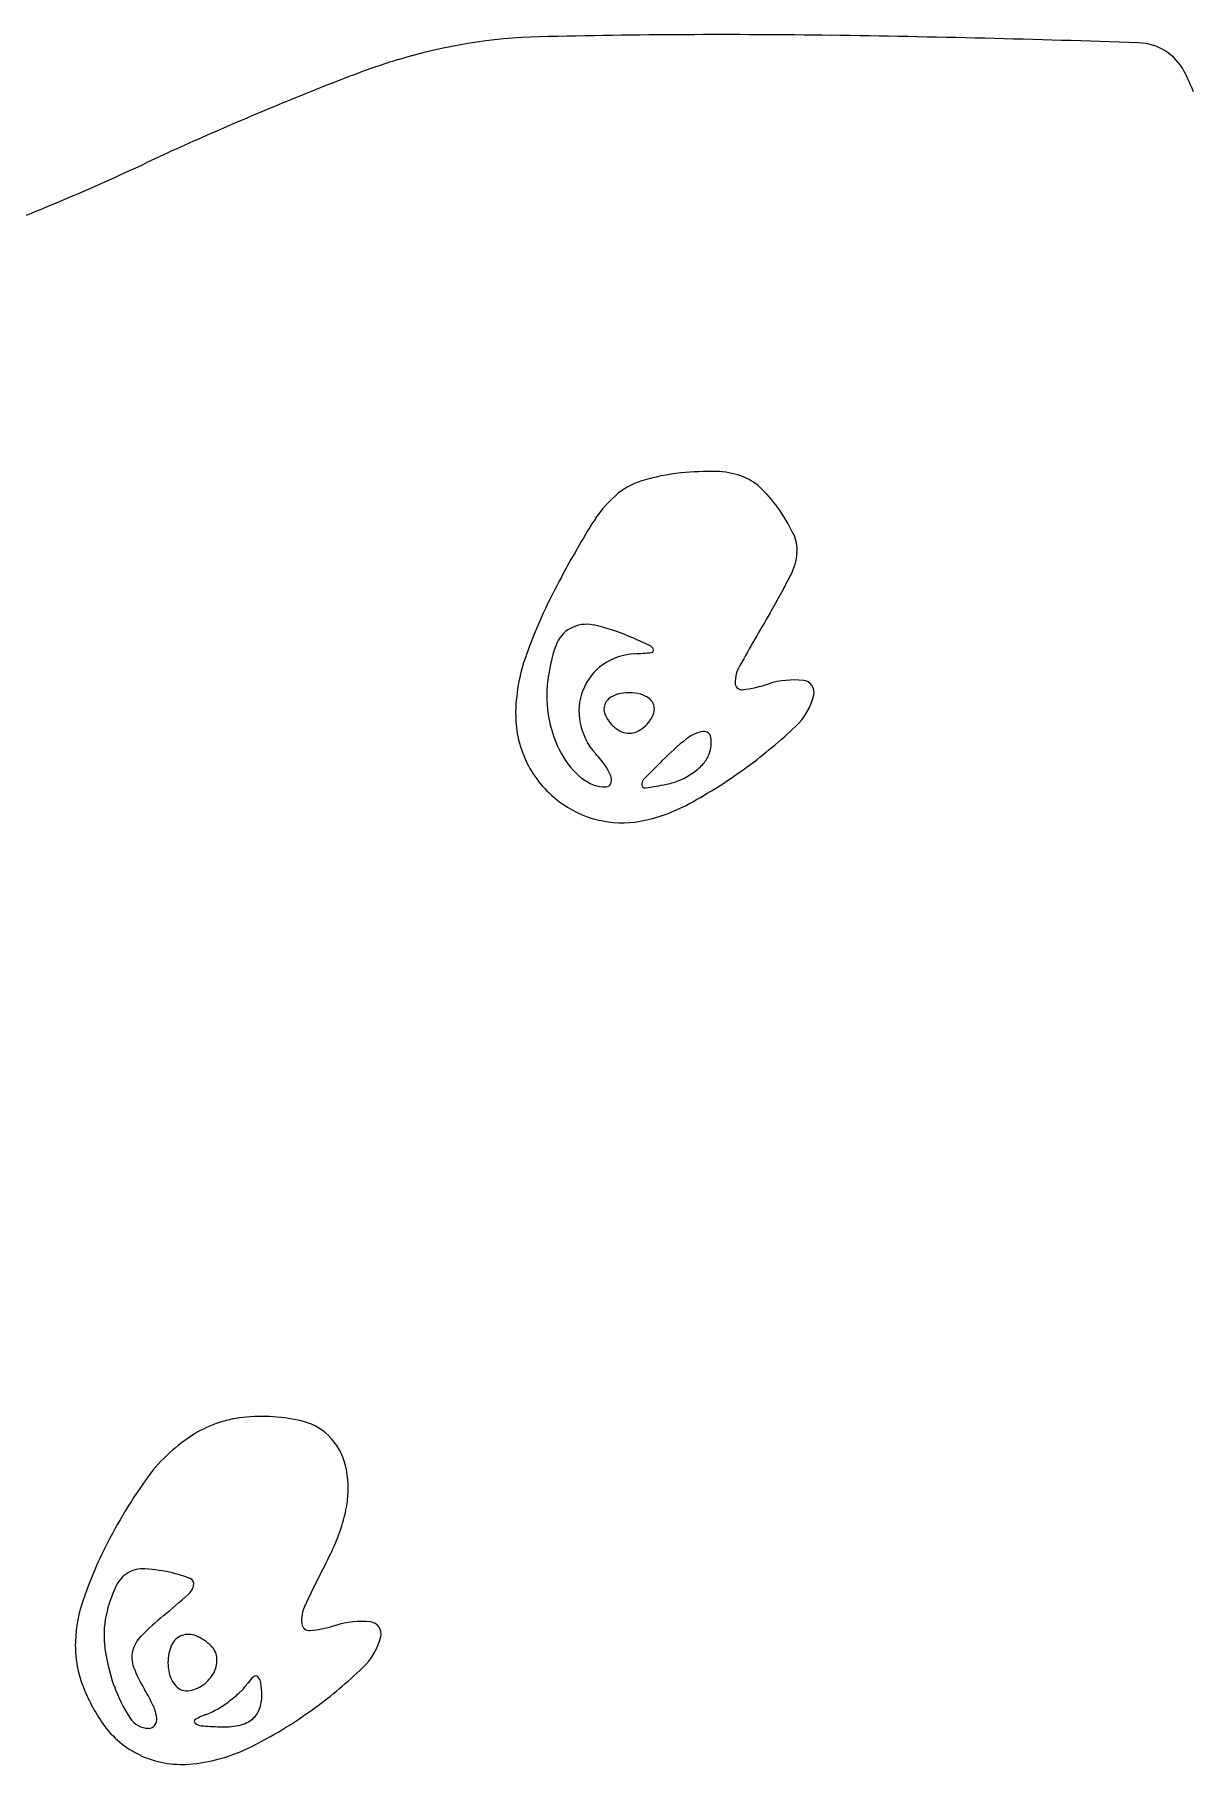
# Model space of a CAD drawing. Header units: millimetres. Extents: x 56222 to 3066687, y -650199 to -121287.
# Drawn here: x 141914.314 to 141915.083, y -185300.114 to -185298.967 of the extents above; entities that cross this region are included whole.
import ezdxf

# ---------------------------------------------------------------- set-up
doc = ezdxf.new("R2010")
doc.units = ezdxf.units.MM
doc.header["$MEASUREMENT"] = 0
doc.layers.add('$TD_AUDIT_GENERATED_(A0BDF17)', color=32, linetype='Continuous', lineweight=30)

msp = doc.modelspace()

# ---------------------------------------------------------------- linework, layer by layer
at = {"layer": '$TD_AUDIT_GENERATED_(A0BDF17)', "linetype": 'Continuous', "lineweight": 25, "ltscale": 2}
for centre, radius, start, end in [((141914.6575, -185299.3194, 0.5173), 0.3513, 91.409, 106.9435), ((141914.7692, -185303.8578, 0.5173), 4.8911, 89.1424, 91.409), ((141914.6754, -185310.1245, 0.5173), 11.1586, 88.09473, 89.14255), ((141915.0452, -185299.0078, 0.5173), 0.0357, 27.9168, 88.0948), ((141914.6867, -185299.415, 0.5173), 0.4513, 106.9435, 110.9629), ((141915.2616, -185300.9155, 0.5173), 2.0582, 110.963, 112.2663), ((141914.9681, -185299.0487, 0.5173), 0.123, 20.9587, 27.9168), ((141915.3533, -185301.1395, 0.5173), 2.3002, 112.2664, 113.564), ((141915.2249, -185300.8452, 0.5173), 1.9791, 113.564, 115.0165), ((141913.6682, -185297.5093, 0.5173), 1.7022, 290.8866, 295.0165), ((141914.7306, -185299.3078, 0.5173), 0.0471, 106.9659, 131.601), ((141914.7568, -185299.3937, 0.5173), 0.1369, 95.8551, 106.9659), ((141914.7629, -185299.4523, 0.5173), 0.1958, 88.9774, 95.8552), ((141914.7654, -185299.3075, 0.5173), 0.051, 70.2748, 88.9773), ((141914.7697, -185299.2955, 0.5173), 0.0383, 47.8963, 70.2748), ((141914.7542, -185299.3344, 0.5173), 0.0826, 131.601, 148.552), ((141914.7417, -185299.3265, 0.5173), 0.08, 35.0062, 47.8963), ((141914.705, -185299.3523, 0.5173), 0.1249, 25.8561, 35.0062), ((141915.3287, -185299.6857, 0.5173), 0.756, 148.552, 151.8811), ((141914.795, -185299.3086, 0.5173), 0.0249, 355.6019, 25.8561), ((141914.7814, -185299.3076, 0.5173), 0.0386, 333.2144, 355.6019), ((141914.9882, -185299.5037, 0.5173), 0.3699, 151.8811, 160.246), ((141914.4229, -185299.1266, 0.5173), 0.4401, 329.4566, 333.2144), ((141916.1909, -185300.1699, 0.5173), 1.6127, 149.4566, 150.8827), ((141914.6795, -185299.3788, 0.5173), 0.0208, 118.8739, 161.3585), ((141914.68, -185299.3798, 0.5173), 0.0219, 77.8349, 118.8738), ((141914.6572, -185299.4857, 0.5173), 0.1303, 66.8388, 77.8349), ((141914.4927, -185299.8703, 0.5173), 0.5486, 65.2752, 66.8389), ((141914.7698, -185299.4093, 0.5173), 0.1162, 161.3585, 173.2737), ((141914.7138, -185299.4172, 0.5173), 0.0397, 92.3648, 124.6988), ((141914.7044, -185299.1896, 0.5173), 0.188, 272.3649, 275.7474), ((141914.7202, -185299.3761, 0.5173), 0.00454, 17.9351, 65.2752), ((141914.7231, -185299.3752, 0.5173), 0.00152, 275.7473, 17.9351), ((141914.7511, -185299.4186, 0.5173), 0.118, 160.2459, 179.8488), ((141914.7124, -185299.415, 0.5173), 0.0371, 124.6988, 158.6981), ((141914.8039, -185299.3974, 0.5173), 0.0252, 150.8827, 178.9876), ((141914.7375, -185299.4055, 0.5173), 0.0837, 173.2738, 190.4978), ((141914.7831, -185299.397, 0.5173), 0.00432, 178.9876, 277.3219), ((141914.771, -185299.3024, 0.5173), 0.0997, 277.322, 287.6065), ((141914.818, -185299.4508, 0.5173), 0.056, 83.7807, 107.6066), ((141914.8232, -185299.403, 0.5173), 0.00795, 345.8013, 83.7807), ((141914.7139, -185299.4156, 0.5173), 0.0388, 158.6981, 191.8204), ((141914.6999, -185299.4142, 0.5173), 0.00819, 162.1424, 198.4327), ((141914.701, -185299.4145, 0.5173), 0.0094, 129.4062, 162.1424), ((141914.7047, -185299.419, 0.5173), 0.0152, 104.8528, 129.4061), ((141914.7085, -185299.4331, 0.5173), 0.0298, 89.9977, 104.8527), ((141914.7085, -185299.4331, 0.5173), 0.0298, 75.1428, 89.9978), ((141914.7122, -185299.419, 0.5173), 0.0152, 50.5894, 75.1427), ((141914.7159, -185299.4145, 0.5173), 0.0094, 17.8531, 50.5893), ((141914.717, -185299.4142, 0.5173), 0.00819, 341.5628, 17.8531), ((141914.789, -185299.3944, 0.5173), 0.0433, 313.619, 345.8013), ((141914.703, -185299.4184, 0.5173), 0.0698, 179.8489, 206.7205), ((141914.7305, -185299.4068, 0.5173), 0.0765, 190.4979, 208.9092), ((141914.7186, -185299.4146, 0.5173), 0.0436, 191.8203, 222.1425), ((141914.7107, -185299.4105, 0.5173), 0.0196, 198.4326, 215.2756), ((141914.7129, -185299.409, 0.5173), 0.0223, 215.2756, 230.5893), ((141914.704, -185299.409, 0.5173), 0.0223, 309.4062, 324.7199), ((141914.7062, -185299.4105, 0.5173), 0.0196, 324.7198, 341.5628), ((141914.7116, -185299.4106, 0.5173), 0.0202, 230.5893, 246.6931), ((141914.7085, -185299.4179, 0.5173), 0.0123, 246.693, 269.9978), ((141914.7085, -185299.4179, 0.5173), 0.0123, 269.9977, 293.3025), ((141914.7053, -185299.4106, 0.5173), 0.0202, 293.3024, 309.4062), ((141914.8712, -185299.5892, 0.5173), 0.1992, 128.7452, 134.9978), ((141914.7609, -185299.4518, 0.5173), 0.023, 98.1399, 128.7452), ((141914.7583, -185299.4334, 0.5173), 0.00441, 7.2791, 98.1399), ((141914.7379, -185299.436, 0.5173), 0.025, 341.582, 7.2791), ((141914.5951, -185299.1909, 0.5173), 0.3243, 306.3288, 313.619), ((141914.7126, -185299.4167, 0.5173), 0.0561, 208.9092, 230.6723), ((141914.6217, -185299.5024, 0.5173), 0.0872, 35.0671, 42.1425), ((141914.7446, -185299.4383, 0.5173), 0.0178, 317.9847, 341.582), ((141914.7061, -185299.4169, 0.5173), 0.0733, 206.7205, 232.6224), ((141914.672, -185299.4671, 0.5173), 0.0257, 17.4913, 35.0672), ((141915.2295, -185299.9476, 0.5173), 0.706, 134.9977, 136.4276), ((141914.7231, -185299.4169, 0.5173), 0.0483, 293.6416, 305.396), ((141914.584, -185299.1757, 0.5173), 0.3431, 298.584, 306.3288), ((141914.7271, -185299.4225, 0.5173), 0.0414, 305.396, 317.9847), ((141914.6932, -185299.4404, 0.5173), 0.0254, 230.6724, 269.9977), ((141914.6932, -185299.4624, 0.5173), 0.00333, 269.9978, 336.1492), ((141914.6905, -185299.4612, 0.5173), 0.0063, 336.1492, 17.4912), ((141914.721, -185299.4639, 0.5173), 0.00417, 136.4274, 190.8026), ((141914.719, -185299.4643, 0.5173), 0.00215, 190.8027, 278.4111), ((141914.673, -185299.153, 0.5173), 0.3168, 278.4111, 280.9662), ((141914.725, -185299.4211, 0.5173), 0.0437, 280.9661, 293.6417), ((141914.7048, -185299.4186, 0.5173), 0.0712, 232.6224, 255.8981), ((141914.6961, -185299.3815, 0.5173), 0.1088, 280.358, 298.584), ((141914.7037, -185299.423, 0.5173), 0.0666, 255.8982, 280.358), ((141914.4608, -185299.9622, 0.5173), 0.0786, 96.2538, 123.0603), ((141914.4647, -185299.998, 0.5173), 0.1146, 76.046, 96.2537), ((141914.4837, -185299.9218, 0.5173), 0.036, 41.0009, 76.046), ((141914.4794, -185299.9907, 0.5173), 0.1126, 123.0604, 144.5818), ((141914.478, -185299.9268, 0.5173), 0.0436, 10.6133, 41.0009), ((141914.6636, -185300.1217, 0.5173), 0.3386, 144.5817, 154.0526), ((141914.454, -185299.9312, 0.5173), 0.068, 347.2455, 10.6133), ((141914.3959, -185299.9181, 0.5173), 0.1276, 332.6534, 347.2454), ((141914.591, -185300.0864, 0.5173), 0.2579, 154.0526, 162.3067), ((141914.3858, -185300.0046, 0.5173), 0.0201, 86.2403, 120.0058), ((141914.3793, -185300.1039, 0.5173), 0.1196, 77.2214, 86.2404), ((141915.3974, -185300.436, 0.5173), 0.9999, 152.6534, 154.7075), ((141914.4604, -185300.0383, 0.5173), 0.1017, 155.2384, 165.3427), ((141914.3852, -185300.0036, 0.5173), 0.0188, 120.0059, 155.2383), ((141914.3896, -185300.0583, 0.5173), 0.0727, 67.724, 77.2214), ((141914.408, -185299.9928, 0.5173), 0.0118, 311.6536, 347.5169), ((141914.4157, -185299.9945, 0.5173), 0.00383, 347.5169, 67.7241), ((141914.4327, -185300.0359, 0.5173), 0.0918, 162.3067, 180.1455), ((141914.0604, -185299.6021, 0.5173), 0.5347, 309.3495, 311.6536), ((141914.5141, -185300.0186, 0.5173), 0.023, 154.7075, 185.7347), ((141914.4225, -185300.0284, 0.5173), 0.0625, 165.3427, 186.5379), ((141914.5173, -185300.1592, 0.5173), 0.1858, 129.3494, 135.6091), ((141914.5307, -185300.0754, 0.5173), 0.056, 83.7807, 107.6066), ((141914.5359, -185300.0276, 0.5173), 0.00795, 345.8013, 83.7807), ((141914.4003, -185300.0447, 0.5173), 0.0221, 135.6091, 165.5912), ((141914.4157, -185300.0398, 0.5173), 0.0118, 110.4604, 156.3333), ((141914.416, -185300.0407, 0.5173), 0.0127, 66.6769, 110.4604), ((141914.4081, -185300.059, 0.5173), 0.0327, 44.9978, 66.6769), ((141914.4963, -185300.0204, 0.5173), 0.00509, 185.7347, 275.7866), ((141914.4883, -185299.9418, 0.5173), 0.0841, 275.7866, 287.6066), ((141914.5017, -185300.0189, 0.5173), 0.0433, 313.619, 345.8013), ((141914.4133, -185300.036, 0.5173), 0.0723, 180.1455, 200.7593), ((141914.4802, -185300.0218, 0.5173), 0.1206, 186.5379, 199.5038), ((141914.3955, -185300.0435, 0.5173), 0.0171, 165.5911, 201.2789), ((141914.4312, -185300.0466, 0.5173), 0.0288, 156.3333, 179.9977), ((141914.4224, -185300.0447, 0.5173), 0.0125, 1.7173, 44.9977), ((141914.4676, -185300.0154, 0.5173), 0.0945, 201.2787, 211.3556), ((141914.4322, -185300.0466, 0.5173), 0.0298, 179.9977, 193.9263), ((141914.4235, -185300.0488, 0.5173), 0.0209, 193.9263, 212.0988), ((141914.4124, -185300.0428, 0.5173), 0.023, 301.7407, 329.9555), ((141914.416, -185300.0449, 0.5173), 0.0189, 329.9557, 1.7174), ((141914.3078, -185299.8155, 0.5173), 0.3243, 306.3288, 313.619), ((141914.4564, -185300.0196, 0.5173), 0.1184, 200.7593, 215.0062), ((141914.4622, -185300.0281, 0.5173), 0.1014, 199.5038, 213.1973), ((141914.2899, -185300.1236, 0.5173), 0.1135, 25.1091, 31.3555), ((141914.4181, -185300.0522, 0.5173), 0.0144, 212.0987, 234.3478), ((141914.4141, -185300.0577, 0.5173), 0.00769, 234.3477, 269.9977), ((141914.4141, -185300.0457, 0.5173), 0.0197, 269.9977, 301.7408), ((141914.3963, -185300.0094, 0.5173), 0.0784, 306.7861, 313.6025), ((141914.4268, -185300.0413, 0.5173), 0.0343, 313.6025, 326.2602), ((141914.4715, -185300.0712, 0.5173), 0.0194, 129.4603, 146.2602), ((141914.4605, -185300.0579, 0.5173), 0.00229, 49.0859, 129.4604), ((141914.4581, -185300.0607, 0.5173), 0.00601, 7.2776, 49.0859), ((141914.3925, -185300.0691, 0.5173), 0.0722, 0.4991, 7.2775), ((141914.3699, -185300.0861, 0.5173), 0.0252, 6.0176, 25.1089), ((141914.4082, -185300.0309, 0.5173), 0.0539, 290.8378, 300.0868), ((141914.3937, -185300.0058, 0.5173), 0.0829, 300.0867, 306.7861), ((141914.3318, -185299.8481, 0.5173), 0.2838, 295.848, 306.3288), ((141914.4487, -185300.0724, 0.5173), 0.0153, 306.7861, 338.7594), ((141914.4391, -185300.0687, 0.5173), 0.0256, 338.7594, 0.4991), ((141914.4101, -185300.052, 0.5173), 0.0619, 215.0062, 245.2595), ((141914.3896, -185300.0756, 0.5173), 0.0147, 213.1973, 269.9977), ((141914.3896, -185300.0853, 0.5173), 0.00506, 269.9977, 323.4379), ((141914.3881, -185300.0842, 0.5173), 0.00686, 323.438, 6.0175), ((141914.4213, -185300.0857, 0.5173), 0.00146, 119.8856, 229.0859), ((141914.4252, -185300.0813, 0.5173), 0.0074, 229.0857, 265.0831), ((141914.4444, -185300.126, 0.5173), 0.0479, 110.8378, 119.8856), ((141914.4452, -185299.8482, 0.5173), 0.2413, 265.0832, 267.9882), ((141914.4388, -185300.0313, 0.5173), 0.0581, 267.9882, 280.263), ((141914.4454, -185300.0681, 0.5173), 0.0207, 280.2631, 306.7861), ((141914.4114, -185300.0492, 0.5173), 0.0651, 245.2596, 274.4036), ((141914.4081, -185300.0056, 0.5173), 0.1088, 274.4036, 295.848)]:
    msp.add_arc(centre, radius, start, end, dxfattribs=at)

doc.saveas('drawing.dxf')
